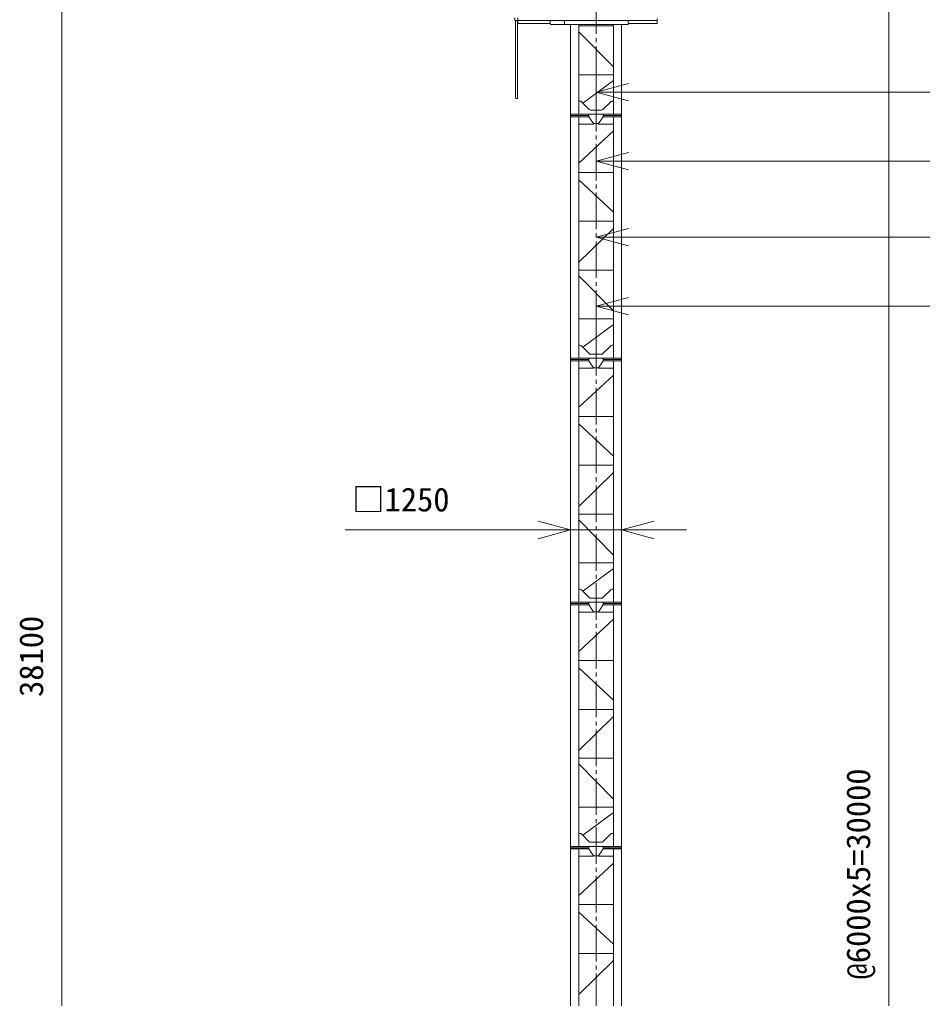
# Model space of a CAD drawing. Units: millimetres, scale not verified. Extents: x -35305 to 35349, y -48327 to 51747.
# Drawn here: x -33733 to -11538, y -13176 to 10886 of the extents above; entities that cross this region are included whole.
import ezdxf
from ezdxf.enums import TextEntityAlignment as Align

# ---------------------------------------------------------------- set-up
doc = ezdxf.new("R2010")
doc.units = ezdxf.units.MM
doc.header["$LTSCALE"] = 100
doc.linetypes.add('CHAIN2', pattern=[12, 9, -1, 1, -1])
for name, color, linetype, lineweight in [('0-1_10 常用実線', 3, 'Continuous', 18), ('0-3_12 常用一点鎖線', 3, 'CHAIN2', 18), ('0-4_05 寸法', 7, 'Continuous', 18)]:
    doc.layers.add(name, color=color, linetype=linetype, lineweight=lineweight)
doc.styles.add('ＭＳ ゴシック', font='')
doc.styles.get('ＭＳ ゴシック').set_extended_font_data('MS Gothic')

msp = doc.modelspace()

# ---------------------------------------------------------------- linework, layer by layer
at = {"layer": '0-1_10 常用実線'}
for p, q in [((-21556.8, 10925.8), (-21556.8, 10860.8)), ((-20694.8, 10860.8), (-21556.8, 10860.8)), ((-21537.8, 10860.8), (-21537.8, 8953.8)), ((-21493.8, 10860.8), (-21493.8, 8953.8)), ((-21485.8, 10791.8), (-21485.8, 10925.8)), ((-21420.8, 10860.8), (-21485.8, 10860.8)), ((-21420.8, 10860.8), (-18125.8, 10860.8)), ((-20688.8, 10860.8), (-20688.8, 10791.8)), ((-20338.8, 10760.8), (-20338.8, 10860.8)), ((-20213.8, 10860.8), (-20148.8, 10860.8)), ((-18770.8, 10791.8), (-18770.8, 10860.8)), ((-18125.8, 10860.8), (-18060.8, 10860.8)), ((-18060.8, 10791.8), (-18060.8, 10910.8)), ((-20688.8, 10791.8), (-21485.8, 10791.8)), ((-20688.8, 10810.8), (-20688.8, 10778.8)), ((-20670.8, 10760.8), (-20356.8, 10760.8)), ((-20338.8, 10760.8), (-18770.8, 10760.8)), ((-20185.8, -21471.2), (-20185.8, 10760.8)), ((-19985.8, 8880.8), (-19985.8, 10760.8)), ((-19135.8, 10728.8), (-19985.8, 10728.8)), ((-19135.8, 8880.8), (-19135.8, 10760.8)), ((-18972.8, 10760.8), (-19037.8, 10760.8)), ((-18935.8, -21471.2), (-18935.8, 10760.8)), ((-18770.8, 10760.8), (-18770.8, 10810.8)), ((-18770.8, 10791.8), (-18060.8, 10791.8)), ((-19985.8, 10587), (-19135.8, 9722)), ((-19985.8, 9528.8), (-19135.8, 9528.8)), ((-19889.3, 8834.4), (-19135.8, 9392)), ((-21527.8, 8943.8), (-21537.8, 8953.8)), ((-21527.8, 8943.8), (-21503.8, 8943.8)), ((-21493.8, 8953.8), (-21503.8, 8943.8)), ((-19985.8, 8880.8), (-19956.5, 8880.8)), ((-19985.8, 8560.8), (-19985.8, 8880.8)), ((-19921.1, 8866.2), (-19730.4, 8675.4)), ((-19391.1, 8675.4), (-19200.4, 8866.2)), ((-19135.8, 8880.8), (-19165, 8880.8)), ((-19135.8, 8560.8), (-19135.8, 8880.8)), ((-20185.8, 8560.8), (-18935.8, 8560.8)), ((-19735.8, 8528.8), (-20185.8, 8528.8)), ((-20185.8, 8496.8), (-19735.8, 8496.8)), ((-19735.8, 8560.8), (-19735.8, 8528.8)), ((-19735.8, 8496.8), (-19735.8, 8560.8)), ((-19735.8, 8496.8), (-19620.8, 8328.8)), ((-19695, 8660.8), (-19426.5, 8660.8)), ((-19385.8, 8496.8), (-19500.8, 8328.8)), ((-19385.8, 8496.8), (-19385.8, 8560.8)), ((-18935.8, 8528.8), (-19385.8, 8528.8)), ((-19385.8, 8496.8), (-18935.8, 8496.8)), ((-19985.8, 8318.8), (-19620.8, 8318.8)), ((-19620.8, 8328.8), (-19500.8, 8328.8)), ((-19620.8, 8328.8), (-19620.8, 8318.8)), ((-19985.8, 7354.5), (-19135.8, 8147.2)), ((-19985.8, 7128.8), (-19135.8, 7128.8)), ((-19985.8, 6947.2), (-19135.8, 6154.5)), ((-19985.8, 5928.8), (-19135.8, 5928.8)), ((-19985.8, 4918.5), (-19135.8, 5753.8)), ((-19135.8, 4728.8), (-19985.8, 4728.8)), ((-19985.8, 4587), (-19135.8, 3722)), ((-19985.8, 3528.8), (-19135.8, 3528.8)), ((-19889.3, 2834.4), (-19135.8, 3392)), ((-19985.8, 2880.8), (-19956.5, 2880.8)), ((-19921.1, 2866.2), (-19730.4, 2675.4)), ((-19695, 2660.8), (-19426.5, 2660.8)), ((-19391.1, 2675.4), (-19200.4, 2866.2)), ((-19135.8, 2880.8), (-19165, 2880.8)), ((-20185.8, 2560.8), (-18935.8, 2560.8)), ((-19735.8, 2528.8), (-20185.8, 2528.8)), ((-20185.8, 2496.8), (-19735.8, 2496.8)), ((-19735.8, 2560.8), (-19735.8, 2528.8)), ((-19735.8, 2496.8), (-19735.8, 2560.8)), ((-19735.8, 2496.8), (-19620.8, 2328.8)), ((-19385.8, 2496.8), (-19500.8, 2328.8)), ((-19385.8, 2496.8), (-19385.8, 2560.8)), ((-18935.8, 2528.8), (-19385.8, 2528.8)), ((-19385.8, 2496.8), (-18935.8, 2496.8)), ((-19985.8, 2318.8), (-19620.8, 2318.8)), ((-19620.8, 2328.8), (-19500.8, 2328.8)), ((-19620.8, 2328.8), (-19620.8, 2318.8)), ((-19985.8, 1354.5), (-19135.8, 2147.2)), ((-19985.8, 1128.8), (-19135.8, 1128.8)), ((-19985.8, 947.2), (-19135.8, 154.5)), ((-19985.8, -71.2), (-19135.8, -71.2)), ((-19985.8, -1081.5), (-19135.8, -246.2)), ((-19135.8, -1271.2), (-19985.8, -1271.2)), ((-19985.8, -1413), (-19135.8, -2278)), ((-19985.8, -2471.2), (-19135.8, -2471.2)), ((-19889.3, -3165.6), (-19135.8, -2608)), ((-19985.8, -3119.2), (-19956.5, -3119.2)), ((-19135.8, -3119.2), (-19165, -3119.2)), ((-19921.1, -3133.8), (-19730.4, -3324.6)), ((-19695, -3339.2), (-19426.5, -3339.2)), ((-19391.1, -3324.6), (-19200.4, -3133.8)), ((-20185.8, -3439.2), (-18935.8, -3439.2)), ((-19735.8, -3471.2), (-20185.8, -3471.2)), ((-20185.8, -3503.2), (-19735.8, -3503.2)), ((-19735.8, -3439.2), (-19735.8, -3471.2)), ((-19735.8, -3503.2), (-19735.8, -3439.2)), ((-19735.8, -3503.2), (-19620.8, -3671.2)), ((-19385.8, -3503.2), (-19500.8, -3671.2)), ((-19385.8, -3503.2), (-19385.8, -3439.2)), ((-18935.8, -3471.2), (-19385.8, -3471.2)), ((-19385.8, -3503.2), (-18935.8, -3503.2)), ((-19985.8, -3681.2), (-19620.8, -3681.2)), ((-19620.8, -3671.2), (-19500.8, -3671.2)), ((-19620.8, -3671.2), (-19620.8, -3681.2)), ((-19985.8, -4645.5), (-19135.8, -3852.8)), ((-19985.8, -4871.2), (-19135.8, -4871.2)), ((-19985.8, -5052.8), (-19135.8, -5845.5)), ((-19985.8, -6071.2), (-19135.8, -6071.2)), ((-19985.8, -7081.5), (-19135.8, -6246.2)), ((-19135.8, -7271.2), (-19985.8, -7271.2)), ((-19985.8, -7413), (-19135.8, -8278)), ((-19985.8, -8471.2), (-19135.8, -8471.2)), ((-19889.3, -9165.6), (-19135.8, -8608)), ((-19985.8, -9119.2), (-19956.5, -9119.2)), ((-19921.1, -9133.8), (-19730.4, -9324.6)), ((-19391.1, -9324.6), (-19200.4, -9133.8)), ((-19135.8, -9119.2), (-19165, -9119.2)), ((-19695, -9339.2), (-19426.5, -9339.2)), ((-20185.8, -9439.2), (-18935.8, -9439.2)), ((-19735.8, -9471.2), (-20185.8, -9471.2)), ((-20185.8, -9503.2), (-19735.8, -9503.2)), ((-19735.8, -9439.2), (-19735.8, -9471.2)), ((-19735.8, -9503.2), (-19735.8, -9439.2)), ((-19735.8, -9503.2), (-19620.8, -9671.2)), ((-19385.8, -9503.2), (-19500.8, -9671.2)), ((-19385.8, -9503.2), (-19385.8, -9439.2)), ((-18935.8, -9471.2), (-19385.8, -9471.2)), ((-19385.8, -9503.2), (-18935.8, -9503.2)), ((-19985.8, -9681.2), (-19620.8, -9681.2)), ((-19985.8, -10645.5), (-19135.8, -9852.8)), ((-19620.8, -9671.2), (-19500.8, -9671.2)), ((-19620.8, -9671.2), (-19620.8, -9681.2)), ((-19985.8, -10871.2), (-19135.8, -10871.2)), ((-19985.8, -11052.8), (-19135.8, -11845.5)), ((-19985.8, -12071.2), (-19135.8, -12071.2)), ((-19985.8, -13081.5), (-19135.8, -12246.2))]:
    msp.add_line(p, q, dxfattribs=at)
for points in [[(-19985.8, 2560.8), (-19985.8, 2880.8), (-19985.8, 8496.8)], [(-19135.8, 2560.8), (-19135.8, 2880.8), (-19135.8, 8496.8)], [(-19500.8, 8328.8), (-19500.8, 8318.8), (-19135.8, 8318.8)], [(-19985.8, -3439.2), (-19985.8, -3119.2), (-19985.8, 2496.8)], [(-19135.8, -3439.2), (-19135.8, -3119.2), (-19135.8, 2496.8)], [(-19500.8, 2328.8), (-19500.8, 2318.8), (-19135.8, 2318.8)], [(-19985.8, -9439.2), (-19985.8, -9119.2), (-19985.8, -3503.2)], [(-19135.8, -9439.2), (-19135.8, -9119.2), (-19135.8, -3503.2)], [(-19500.8, -3671.2), (-19500.8, -3681.2), (-19135.8, -3681.2)], [(-19985.8, -15439.2), (-19985.8, -15119.2), (-19985.8, -9503.2)], [(-19135.8, -15439.2), (-19135.8, -15119.2), (-19135.8, -9503.2)], [(-19500.8, -9671.2), (-19500.8, -9681.2), (-19135.8, -9681.2)]]:
    msp.add_lwpolyline(points, dxfattribs=at)
for centre, radius, start, end in [((-20670.8, 10778.8), 18, 180, 270), ((-20356.8, 10778.8), 18, 270, 0), ((-19956.5, 8830.8), 50, 45, 90), ((-19695, 8710.8), 50, 225, 270), ((-19426.5, 8710.8), 50, 270, 315), ((-19165, 8830.8), 50, 90, 135), ((-19956.5, 2830.8), 50, 45, 90), ((-19695, 2710.8), 50, 225, 270), ((-19426.5, 2710.8), 50, 270, 315), ((-19165, 2830.8), 50, 90, 135), ((-19956.5, -3169.2), 50, 45, 90), ((-19165, -3169.2), 50, 90, 135), ((-19695, -3289.2), 50, 225, 270), ((-19426.5, -3289.2), 50, 270, 315), ((-19956.5, -9169.2), 50, 45, 90), ((-19165, -9169.2), 50, 90, 135), ((-19695, -9289.2), 50, 225, 270), ((-19426.5, -9289.2), 50, 270, 315)]:
    msp.add_arc(centre, radius, start, end, dxfattribs=at)
at = {"layer": '0-3_12 常用一点鎖線'}
msp.add_line((-19560.8, -25466), (-19560.8, 19858.5), dxfattribs=at)
at = {"layer": '0-4_05 寸法'}
for p, q in [((-32697.8, 14040.8), (-32697.8, -22371.2)), ((-12367, -14671.2), (-12367, 13728.8)), ((-19560.8, 10008.1), (-19560.8, 8901.6)), ((-19560.8, 9101.6), (-18760.8, 9101.6)), ((-360.8, 9101.6), (-18760.8, 9101.6)), ((-19560.8, 7404), (-18760.8, 7404)), ((-18760.8, 7404), (4639.2, 7404)), ((-19560.8, 7069.3), (-19560.8, 7204)), ((-19560.8, 5538.2), (-18760.8, 5538.2)), ((-18760.8, 5538.2), (9639.2, 5538.2)), ((-19560.8, 5187.6), (-19560.8, 5338.2)), ((-19560.8, 2419.4), (-19560.8, 4040.7)), ((-19560.8, 3840.7), (-18760.8, 3840.7)), ((-18760.8, 3840.7), (14663.8, 3840.7)), ((-20185.8, -610.6), (-20185.8, -1861.3)), ((-18935.8, -485.8), (-18935.8, -1861.3)), ((-20985.8, -1661.3), (-25732.4, -1661.3)), ((-20185.8, -1661.3), (-20985.8, -1661.3)), ((-18935.8, -1661.3), (-20185.8, -1661.3)), ((-18935.8, -1661.3), (-18135.8, -1661.3)), ((-18135.8, -1661.3), (-17335.8, -1661.3))]:
    msp.add_line(p, q, dxfattribs=at)
for points in [[(-18760.8, 8887.2), (-19560.8, 9101.6), (-18760.8, 9315.9)], [(-18760.8, 7189.6), (-19560.8, 7404), (-18760.8, 7618.3)], [(-18760.8, 5323.8), (-19560.8, 5538.2), (-18760.8, 5752.6)], [(-18760.8, 3626.4), (-19560.8, 3840.7), (-18760.8, 4055.1)], [(-20985.8, -1446.9), (-20185.8, -1661.3), (-20985.8, -1875.6)], [(-18135.8, -1875.6), (-18935.8, -1661.3), (-18135.8, -1446.9)]]:
    msp.add_lwpolyline(points, dxfattribs=at)

# ---------------------------------------------------------------- texts
at = {"layer": '0-4_05 寸法', "style": 'ＭＳ ゴシック'}
msp.add_text('□1250', height=586.5, dxfattribs=at).set_placement((-25559.1, -1381.3), align=Align.BOTTOM_LEFT)
for s, p in [('38100', (-32977.8, -5765.2)), ('@6000x5=30000', (-12647, -12709.4))]:
    msp.add_text(s, height=586.5, rotation=90, dxfattribs=at).set_placement(p, align=Align.BOTTOM_LEFT)

doc.saveas('drawing.dxf')
